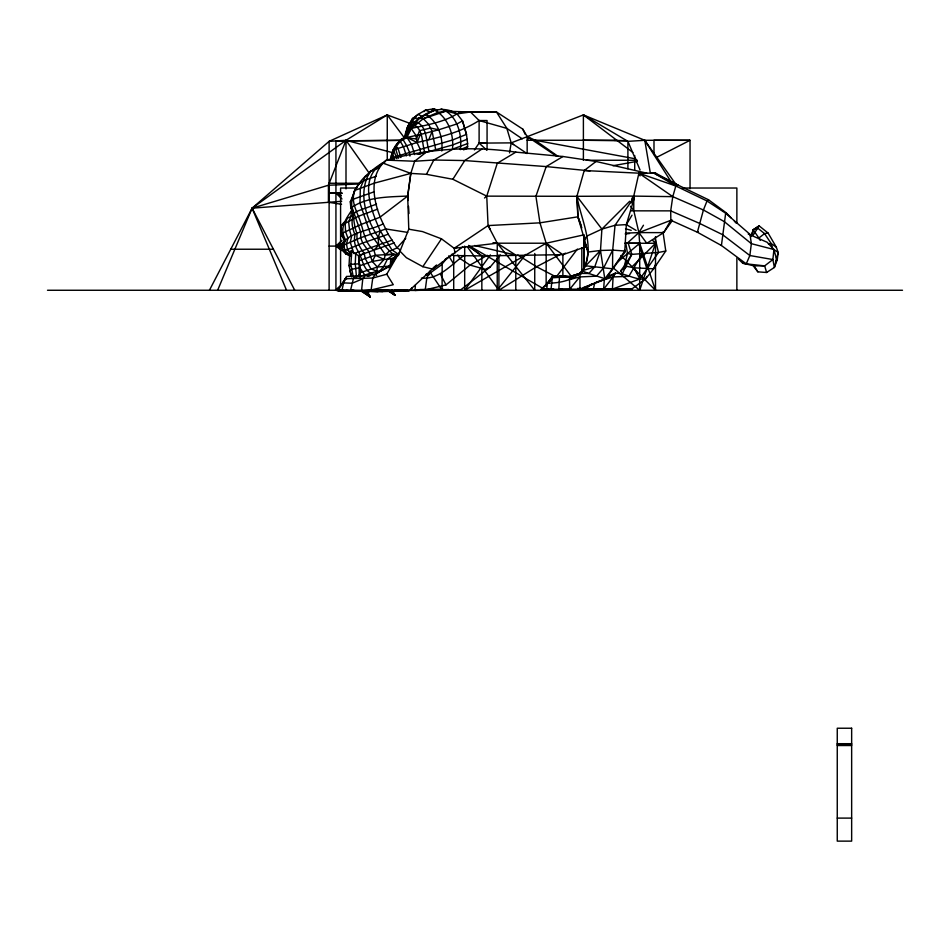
<?xml version="1.0" encoding="UTF-8"?>
<svg xmlns="http://www.w3.org/2000/svg" width="950" height="950" viewBox="0 0 950 950"><rect width="100%" height="100%" fill="white"/><g stroke="black" fill="none" stroke-linecap="round" stroke-linejoin="round"><path stroke-width="1.43" d="M453.708 290.225L453.708 255.55L451.44 254.327M584.202 234.781L546.167 243.224L464.681 290.249L464.692 246.121M481.84 290.249L481.864 255.918L469.288 246.584L481.864 255.918L562.887 254.659L586.352 246.572M561.117 253.971L536.524 266.736L498.904 290.249L498.916 254.956M515.779 290.261L515.803 255.123L497.254 243.2L488.062 225.578L486.744 196.139L497.289 163.246L515.85 152.143L562.934 156.501L596.066 161.464L646.831 173.185M534.755 253.496L534.731 290.261L497.254 243.2L492.967 243.236M546.155 285.879L546.167 243.224L539.956 222.834L535.919 196.282L546.202 166.583L562.934 156.501M562.875 277.044L562.887 254.659L546.167 243.224L492.812 243.2M581.816 272.638L581.827 247.641M584.179 268.244L584.202 236.194M613.047 267.734L639.682 290.332L639.706 243.271L638.875 232.607L633.745 210.473L630.491 206.281M620.896 255.526L655.512 290.332L655.524 236.609M442.189 262.224L442.082 290.035L429.483 271.272M634.042 198.823L626.347 224.604L624.696 252.463L605.589 278.956L588.846 273.493L579.951 273.398L579.975 289.097L604.806 278.884L612.548 268.803L612.691 250.123L615.042 225.281L634.018 197.315M360.157 277.127L360.252 268.957L359.611 264.694L358.696 263.815L350.859 264.337L349.03 265.549L351.524 276.842M547.046 289.358L541.084 289.346L571.045 289.251L569.703 289.251L569.489 276.676L579.951 273.398C570.57 280.832 559.087 283.254 547.473 283.112L541.084 289.346L547.354 289.382L541.69 289.346L550.062 281.046M392.184 240.124L353.958 253.555L350.229 242.203L351.524 236.657L349.576 230.102L348.626 221.873L350.847 216.636L351.702 210.354C345.788 219.011 339.031 228.689 345.361 239.4L344.731 241.716C341.466 242.238 341.727 246.264 342.297 248.698C341.478 232.607 372.709 230.446 383.171 223.725L388.206 234.223L397.029 247.914L400.567 250.028M359.171 276.343L359.112 256.856M563.896 276.925L569.489 276.676L559.514 276.165L558.849 289.334L562.602 289.346M350.989 251.121L355.704 253.935L355.264 263.708L356.523 277.305M383.171 223.725C373.742 204.464 367.246 175.501 386.436 160.123C428.616 148.58 472.577 145.742 515.85 152.143M353.614 194.144L350.277 201.863L350.859 208.026L351.69 208.264L353.637 215.068L347.379 218.251L345.159 223.487L345.586 231.752L347.985 238.284L346.441 243.841L347.474 249.197L349.742 252.273L349.03 265.549L350.039 266.451M594.771 282.756L593.311 289.334L612.429 289.097L613.106 276.937L615.41 273.232C625.824 272.935 634.944 280.428 645.596 278.884L653.671 268.803L665.772 251.002L662.993 231.942M359.646 264.943L359.017 260.728L370.227 256.797L375.428 255.277L394.191 254.113L387.422 259.172L383.776 266.534L378.931 271.89L370.844 268.803L365.18 258.471L364.218 253.329C359.884 247.784 356.143 241.146 357.081 233.854C353.507 225.174 353.923 215.674 351.773 206.672C350.277 187.055 367.484 172.579 382.506 162.949L410.816 173.399L426.467 174.325L452.853 179.265L486.744 196.139L576.911 196.306L601.896 229.104L600.495 250.467L604.806 278.884M646.95 276.426L645.596 278.884L631.679 289.109L603.63 289.251L604.319 279.609L615.41 273.232L613.51 275.061M415.387 285.083L414.996 290.439L394.867 290.272L396.197 290.225M583.205 269.931C595.769 246.632 580.937 219.83 576.911 196.306L584.226 170.537L596.066 161.464M380.819 271.047L390.224 266.059L390.806 258.923L398.145 255.645M406.814 133.024L407.859 126.136L412.502 118.667L418.095 114.404L425.517 110.105L433.806 108.87L437.546 110.117M748.232 234.009L767.137 242.262L773.941 249.518L772.884 259.552L764.655 265.881L746.261 263.851L721.418 245.504L725.669 213.227L726.287 212.871L731.334 218.072M398.549 158.258L395.794 149.376L394.357 148.461L392.113 157.593L390.996 157.593L391.329 160.123M399.451 252.842L390.153 265.371L375.226 274.372L365.192 275.583L362.781 278.789L361.546 290.771L335.386 290.272L343.639 282.696M577.184 275.369L580.616 273.244L570.344 276.676L552.449 276.177L551.024 289.346L553.838 289.346L542.284 289.346L548.245 289.418M558.256 276.925L552.449 276.177L547.473 283.112L546.701 289.346L549.195 289.465M362.259 275.738L376.734 271.356L377.328 267.021L384.037 259.433L385.344 254.778L389.072 251.346L397.029 247.914L405.769 238.248M433.247 267.888L436.596 265.121L409.129 290.7L382.767 291.579L361.546 290.771L371.117 289.988L372.768 278.041L375.226 274.372M391.471 160.039C390.391 151.287 396.791 141.764 404.261 137.465L416.504 138.985L419.508 130.684L430.492 128.048L438.769 129.782L456.95 123.927L462.519 120.911L466.486 134.377L467.614 143.569L467.424 148.307L463.564 149.827M726.287 212.871L708.51 199.761L678.086 185.131L675.83 185.998L672.778 196.65L670.7 210.864L670.842 220.305L663.67 232.619L646.796 243.271L638.875 232.607L625.575 233.142M391.899 160.123C391.032 150.943 397.195 141.229 405.626 137.465L409.165 128.452L417.917 118.667L422.394 116.446L418.095 114.404L414.663 117.373L411.991 122.681L416.658 122.681L416.147 121.837C426.301 110.532 443.377 104.987 456.974 113.881L462.519 120.911L466.486 134.377L452.568 139.994L392.113 157.593M441.774 151.002C443.246 137.346 438.057 121.671 425.766 114.404L422.394 116.446M509.509 152.891L511.183 142.88L506.861 128.381L496.423 111.934L458.767 112.005M581.839 271.724L576.709 275.358L580.046 273.244L585.734 265.822L588.204 252.011L600.495 250.467L612.691 250.123L624.803 250.99L612.477 268.803M752.091 235.469L753.207 229.757L759.145 225.874L768.099 233.071L776.304 247.143L778.157 252.415L777.242 259.825L774.381 267.461L766.614 272.484L757.886 271.842L753.314 265.905M344.731 241.716C342.297 247.154 345.895 253.092 350.467 256.096C346.821 254.671 342.784 252.403 342.083 248.188L344.185 247.261M343.069 244.851L344.613 240.243L341.121 233.783L341.287 225.471L344.185 222.146M630.978 210.841L670.7 210.864L699.342 223.274L722.451 234.602L749.847 255.526L772.884 259.552L774.381 267.461L778.157 252.415L772.587 248.674L771.21 243.556L764.56 233.605L757.922 228.297L753.207 229.757L750.951 236.657M560.12 277.115L560.322 276.177L569.774 276.676L580.331 273.244L576.899 275.369M560.916 277.115L561.117 276.177L570.059 276.676L565.689 276.901M561.723 277.115L561.925 276.177L562.127 277.115M657.709 175.216L655.547 173.185L654.134 173.185L678.086 185.131L655.547 173.185L638.899 173.185L633.757 196.104L631.239 202.967M600.305 289.37L581.376 289.346L586.482 289.334L587.136 286.639M751.735 235.624L753.207 229.757L759.145 225.874L753.338 234.876M625.694 242.63L627.511 253.484L624.399 265.822L620.599 270.952L622.369 273.671L631.786 254.374L628.235 243.354M405.887 134.995L407.016 130.684M580.735 274.526L581.816 270.892L594.759 266.819L612.548 268.803M381.14 164.409C358.684 178.743 371.486 211.636 380.285 230.838L378.1 237.821L378.706 245.183L385.344 254.778L397.326 254.351M404.261 137.465L407.336 127.169L410.186 122.681L416.147 121.837C427.726 126.433 425.695 141.609 429.258 151.513L424.923 152.546C421.491 143.367 423.819 129.473 413.582 124.64L408.738 125.258L407.134 128.452L405.603 135.47L406.173 134.508M639.682 290.332L655.536 243.271L652.472 240.208M582.599 270.964L581.816 270.892L588.846 273.493L594.759 266.819L600.495 250.467L585.639 265.822M409.319 123.156L387.256 114.914L346.002 140.303L328.439 185.238L328.439 202.279L341.561 204.297M390.699 264.824L392.611 259.92L395.734 255.728M341.003 290.878L335.386 290.272L354.504 290.961L337.879 290.866L345.325 278.73L372.768 278.041L386.745 274.217L399.986 251.18L408.773 229.199L407.681 196.033L379.905 217.265L361.238 224.402L341.121 233.783L344.613 240.243L342.653 242.974L343.449 242.963M365.192 275.583L346.702 276.462L343.603 282.91L341.858 290.748L382.767 291.579M438.769 129.782L420.327 134.508L417.038 142.512L420.019 148.936L420.743 153.829M655.322 264.812L653.671 268.803L633.852 267.805L624.399 265.822L631.786 254.374L658.504 252.463L665.772 251.002M217.645 290.261L252.094 208.192L329.116 141.348L387.256 114.914L404.474 137.952M428.759 139.662L432.155 131.551L428.83 124.533L423.332 118.667L420.577 117.373L417.917 118.667L414.663 117.373L412.502 118.667L410.246 123.357M394.048 152.428L393.466 149.851L400.282 141.324L406.98 137.465L411.207 128.452L423.332 118.667L437.997 112.385L446.393 111.043L456.974 113.881L470.511 112.005L496.423 111.934L522.785 129.129L528.533 138.795M359.943 265.715L372.305 261.44L375.428 255.277L373.884 250.171C365.655 243.948 364.076 233.546 361.238 224.402C358.245 213.097 349.885 202.469 354.92 190.368L374.181 183.184L410.816 173.399L414.663 161.251L426.787 151.703L416.943 154.244M446.928 258.246L441.299 264.991L428.771 274.016L426.835 277.851L425.256 289.904L414.996 290.439L448.946 289.536M612.691 250.123L603.689 267.805L596.505 276.165L579.726 276.937L569.442 279.609M426.467 174.325L433.806 160.016L453.708 148.699M378.801 167.972L370.286 171.451C353.578 197.897 372.162 236.301 393.561 254.624L397.551 255.146M209.428 290.261L252.094 208.192L346.002 140.303L392.789 152.724M586.209 286.389L584.167 290.308L584.167 287.375L584.167 290.308L591.945 283.729M412.122 121.837L407.906 128.452L405.626 137.465L411.207 128.452C426.728 124.925 443.353 122.384 456.974 113.881M638.673 243.39L642.117 254.03L628.805 276.343L613.106 276.937L596.137 282.304M388.728 267.746L390.153 265.371L388.111 267.211M588.086 253.484L584.654 239.911L586.898 236.075L601.896 229.104L615.042 225.281L626.347 224.604L632.023 215.175M341.976 244.874L344.149 243.627M643.471 225.233L638.875 232.607L627.214 243.259M452.853 179.265L464.74 160.562L481.911 149.067M346.702 276.462L341.43 284.632L343.603 282.91L352.177 283.243L362.781 278.789M408.037 200.462L407.681 196.044L408.001 200.414L407.704 196.044L410.816 173.399L407.681 196.033C388.799 197.018 366.795 196.543 350.859 208.026L353.637 215.068C350.443 221.457 352.735 228.736 355.015 235.042C353.436 240.932 355.193 246.929 358.542 251.857C362.781 259.777 363.648 272.591 374.728 274.633L377.245 273.054M399.986 251.18L406.363 257.699L422.821 266.677L441.477 238.83L454.195 248.294L497.254 243.2L497.23 290.261L525.825 254.41M410.436 290.213L412.027 287.85M474.418 149.922L479.109 143.118L479.109 120.531L470.511 112.005L450.977 111.364M612.429 289.097L639.896 278.956L658.504 252.463L655.132 238.331M560.476 276.961L553.043 276.177L548.079 283.136L551.855 278.849M672.244 220.638L663.67 232.619L638.875 232.607L671.971 219.877M464.681 290.249L490.39 254.909M556.712 276.343L577.362 249.114M603.63 289.251L613.106 276.937M355.276 276.308L353.436 278.587L350.431 290.712L377.957 291.757M632.13 198.111L633.757 196.104L672.778 196.65L703.428 209.998L724.173 221.528L751.355 243.675L773.941 249.518L776.637 259.706M558.849 289.334L569.703 289.251L579.726 276.937M416.147 121.837L410.424 128.452L405.626 137.465L407.134 128.452L411.207 128.452L415.957 135.47L417.038 142.512L393.466 149.851L396.898 158.721M487.326 255.289L470.036 265.086L446.013 284.881L425.256 289.904L460.429 290.059L490.259 266.926L500.46 254.873M548.673 283.171L547.473 283.112L552.199 277.816L569.489 276.676M353.21 214.071L356.808 211.363L376.521 204.143M547.473 283.112L551.463 278.979M355.704 253.935L358.387 255.598L373.884 250.171L378.706 245.183L370.536 234.163L359.967 203.217L360.335 188.266L365.216 176.403L367.793 175.144M388.194 267.354L390.153 265.371M601.896 229.104L629.696 201.257M631.762 199.203L633.816 197.137M632.082 266.772L655.536 243.271L624.791 243.259M350.277 201.863L353.281 199.203L373.777 191.924M775.521 261.511L777.242 259.825L776.471 257.462M423.949 111.625L425.517 110.105L430.576 112.385L434.589 110.105C448.234 117.598 454.017 134.318 452.473 149.186L467.614 143.569M341.525 250.562L335.932 246.098L341.976 240.314M349.742 252.273L351.88 250.301L350.859 264.337L353.186 276.367M376.972 167.972L380.095 165.3M617.488 262.093L639.706 243.271L655.512 290.332M390.996 157.593L391.341 155.218L392.944 155.218L394.155 159.636M484.512 198.004L486.744 196.139M421.361 278.124C439.613 279.656 450.929 264.611 464.455 255.17M382.197 163.554L386.436 160.123L414.663 161.251L433.806 160.016L464.74 160.562L546.202 166.583L590.069 170.893M708.51 199.761L707.014 200.984L703.428 209.998L697.383 232.227L721.418 245.504M698.143 231.61L697.383 232.227L670.842 220.305M338.164 288.479L335.932 290.261L335.932 140.921L400.318 140.256M760.238 240.409L758.848 238.011L764.56 233.605L768.099 233.071M462.781 246.857L432.903 269.159L422.821 266.677M620.599 270.952L626.347 266.819M445.17 259.374L454.967 252.807L454.195 248.294L488.062 225.578L539.956 222.834L578.039 216.79L581.827 227.869M374.728 274.633L378.931 271.89L378.777 271.201L376.734 271.356M364.218 253.329L358.53 256.512L359.017 260.728M562.887 254.659L565.416 253.139M347.605 253.721L345.586 253.674L346.916 252.89M412.502 118.667L415.649 116.897M487.065 150.041L487.065 120.531L479.109 120.531C460.346 132.679 438.508 137.572 417.038 142.512L406.98 137.465L420.327 134.508M393.763 151.952L393.561 149.376L396.257 146.347L398.121 148.663L400.876 157.534M656.426 157.474L690.044 140.303L690.044 188.765M417.917 118.667L429.412 112.967M344.624 249.221L342.724 250.159L343.259 250.527M490.259 266.926L485.296 269.361L470.036 265.086L459.753 258.388L457.758 254.956M341.383 248.306L335.932 246.098L341.264 243.521M467.151 139.27L452.853 144.887L429.258 151.513M370.286 171.451L373.671 169.896M388.206 234.223L362.71 243.022L343.259 251.216L343.959 251.524M431.264 109.962L433.806 108.87L436.311 110.319M359.516 272.947L377.328 267.021L390.224 266.059M569.703 289.251L581.317 289.109L605.589 278.956M467.721 146.585L460.311 149.613C462.424 134.271 457.081 114.487 441.121 108.87M675.129 183.255L644.789 140.303L583.395 114.914L511.183 142.88L479.109 143.118L486.578 149.981M446.393 111.043L423.332 118.667M606.611 276.676L615.41 273.232M393.466 149.851L394.678 149.376L394.464 148.461M454.195 248.294L456.808 247.333M394.226 242.903L373.884 250.171M407.716 232.406L385.878 228.962L360.644 237.737L342.036 245.872L342.997 246.394M376.164 176.261L365.94 179.859L359.492 183.255L353.946 191.579L354.172 192.85M377.649 209.131L358.304 216.315L341.287 225.471L341.489 229.805M418.534 154.221L426.787 151.703M342.653 242.974L344.09 242.547M393.502 290.831L371.117 289.988L393.276 284.691L386.745 274.217M344.814 252.273L346.548 253.757L347.664 253.531L345.586 253.674M768.479 244.114L771.21 243.556L776.304 247.143M612.964 165.751L637.391 161.298M351.773 206.672L360.751 232.287L360.644 237.737L362.71 243.022L368.933 251.679L372.305 261.44L384.037 259.433L390.806 258.923L392.611 259.92M625.159 233.938L629.529 233.546M426.027 274.277L428.771 274.016M426.787 274.633L429.507 274.384M367.08 276.022L369.954 275.761M382.506 162.949L384.75 162.783M342.772 242.642L344.541 242.511M342.285 244.376L343.722 244.269M341.703 201.293L252.094 208.192L286.544 290.261M426.704 274.799L429.246 274.621M369.598 173.708L346.002 140.303L329.116 141.348L329.116 290.261M671.674 182.744L644.789 140.303L627.903 141.348L583.395 114.914L583.395 160.253M566.236 276.901L570.344 276.676L566.034 276.901M443.211 289.275L419.769 289.536M564.834 276.925L570.059 276.676M564.478 276.925L569.774 276.676L564.253 276.925M358.922 183.979L328.439 185.238L252.094 208.192L294.749 290.261M403.322 290.415L407.087 290.284M421.646 289.762L425.41 289.631M352.759 276.699L359.896 276.557M631.679 289.109L586.482 289.334M335.932 140.921L401.102 140.41M458.411 111.981L466.699 111.934M583.822 289.465L602.977 289.346M584.404 236.17L584.654 239.911L577.837 216.79L576.911 196.306L633.757 196.104L633.769 210.473M412.027 125.258L413.725 125.258L413.582 124.64M400.995 139.365L402.919 139.365L406.838 145.968L409.509 152.392L409.925 156.061M527.155 140.256L616.799 140.256M643.257 140.291L690.044 140.303L653.992 140.256L653.992 154.541M399 141.324L400.282 141.324L403.572 146.953L406.363 155.824M479.109 143.118L487.065 143.118M393.561 149.376L395.794 149.376M586.304 160.253L637.307 160.253M329.116 183.255L360.454 183.255M356.879 188.029L340.587 188.029L340.587 285.879M682.373 188.029L736.867 188.029L736.867 223.001M341.81 193.171L329.116 193.171L342.202 193.183M335.932 246.098L341.858 246.098L329.116 246.098M230.767 249.232L273.422 249.232M47.5 290.261L902.5 290.261M837.259 743.696L851.651 743.696M837.259 744.313L851.651 744.313M837.259 745.524L851.651 745.524M837.259 818.104L851.651 818.104M626.228 243.259L639.706 243.271M738.637 259.303L742.746 263.221L753.991 265.822L764.655 265.881L766.614 272.484M579.975 289.097L581.317 289.109M547.651 289.394L541.69 289.346L547.948 289.406M590.579 289.346L595.697 289.394M583.395 140.256L627.38 140.826M453.708 255.55L481.864 255.918M371.117 289.988L409.129 290.7M585.984 289.346L591.102 289.418M542.878 289.358L548.851 289.453M586.494 289.441L581.376 289.346L585.521 289.453M614.044 140.363L627.332 140.719M345.325 278.73L346.679 278.777M584.226 170.537L643.067 173.375M456.119 289.869L460.429 290.059M651.154 172.936L655.547 173.185L655.571 173.933M353.531 290.759L351.571 290.368L354.397 290.569M362.924 291.223L369.384 291.793M351.571 290.368L354.386 290.676M346.168 290.332L351.797 290.949M340.789 290.296L346.418 290.914M585.734 265.822L594.759 266.819M554.242 276.177L560.809 276.961M560.037 276.961L553.636 276.177L559.467 276.925M553.043 276.177L558.707 276.925M559.312 277.115L552.449 276.177L552.199 277.816M408.773 229.199L422.489 231.574L441.477 238.83M742.746 263.221L746.261 263.851L749.847 255.526L751.355 243.675L749.989 234.329L725.669 213.227L707.014 200.984L675.83 185.998L654.134 173.185M527.155 153.152L527.155 136.539L535.183 140.256L635.847 158.899M627.511 253.484L631.786 254.374M474.632 245.504L515.803 255.123M625.528 228.819L631.216 230.339M479.109 120.531L506.861 128.381L522.215 138.819M640.074 175.881L638.899 173.185L675.83 185.998M368.754 276.165L364.574 274.657L359.468 267.283M346.548 253.757L350.158 255.455M375.428 255.277L384.037 259.433M341.264 195.748L335.932 193.171L341.976 198.954M555.928 276.83L536.524 266.736L517.726 254.968M577.921 288.266L581.804 290.284L580.023 287.933M468.54 245.409L542.331 288.076M626.347 224.604L636.096 230.422M388.989 291.413L394.986 295.236L392.101 290.237M360.846 290.89L370.274 297.017L367.496 292.042M527.155 136.539L556.605 156.204M387.944 290.546L394.986 295.236L392.041 290.32M527.013 153.567L511.183 142.88L513.558 144.602M399.024 254.671L391.816 249.767L380.285 230.838M362.188 291.496L370.274 297.017L366.712 290.878M638.899 173.185L672.778 196.65M535.183 140.256L558.149 156.441M583.395 114.914L632.831 152.428M586.411 245.136L584.191 243.248L587.587 249.779M392.742 293.301L394.986 295.236L391.59 290.736M368.077 295.106L370.274 297.017L366.973 292.553M389.832 290.617L394.986 295.236L391.436 290.712M364.206 291.424L370.274 297.017L365.952 291.329M359.171 274.419L361.095 276.272M734.362 221.196L736.381 223.286M372.305 261.44L377.328 267.021M360.252 268.957L359.314 267.793L351.726 269.325L349.897 271.213L351.761 276.379M758.848 238.011L753.207 229.757M546.167 243.224L572.007 277.353M467.281 246.727L498.904 290.249M406.98 137.465L411.564 144.507L414.734 154.601M753.991 265.822L757.886 271.842M636.999 272.757L633.852 267.805L639.896 278.956M448.661 255.906L453.708 263.969M488.062 225.578L490.366 229.389M343.152 237.179L341.121 233.783L343.876 238.711M347.474 249.197L350.063 253.971M440.539 274.372L446.013 284.881M375.499 273.101L376.675 275.452M522.785 129.129L525.255 134.437M640.051 169.991L627.903 141.348L627.903 168.803M577.837 216.79L580.794 224.58M642.117 254.03L646.903 268.803M420.577 117.373L420.874 118.667M414.663 117.373L414.96 118.667M410.174 124.64L410.317 125.258M432.155 131.551L435.729 149.91M561.319 277.115L561.117 276.177L561.117 277.115M560.524 277.115L560.322 276.177L560.322 277.115M559.716 277.115L559.514 276.165L559.514 277.115M644.789 140.303L650.156 172.081M408.512 206.352L408.975 213.56M576.911 196.306L578.039 216.79M624.625 249.636L624.696 252.463M407.859 126.136L407.906 128.476M561.925 276.177L561.925 277.115M736.867 258.103L736.867 290.261M634.719 155.527L634.719 170.121M584.167 235.956L584.167 268.28M387.256 114.914L387.256 160.253M346.002 140.303L346.002 188.919M851.651 728.234L837.259 728.234L837.259 841.13L851.651 841.13L851.651 728.234"/></g></svg>
